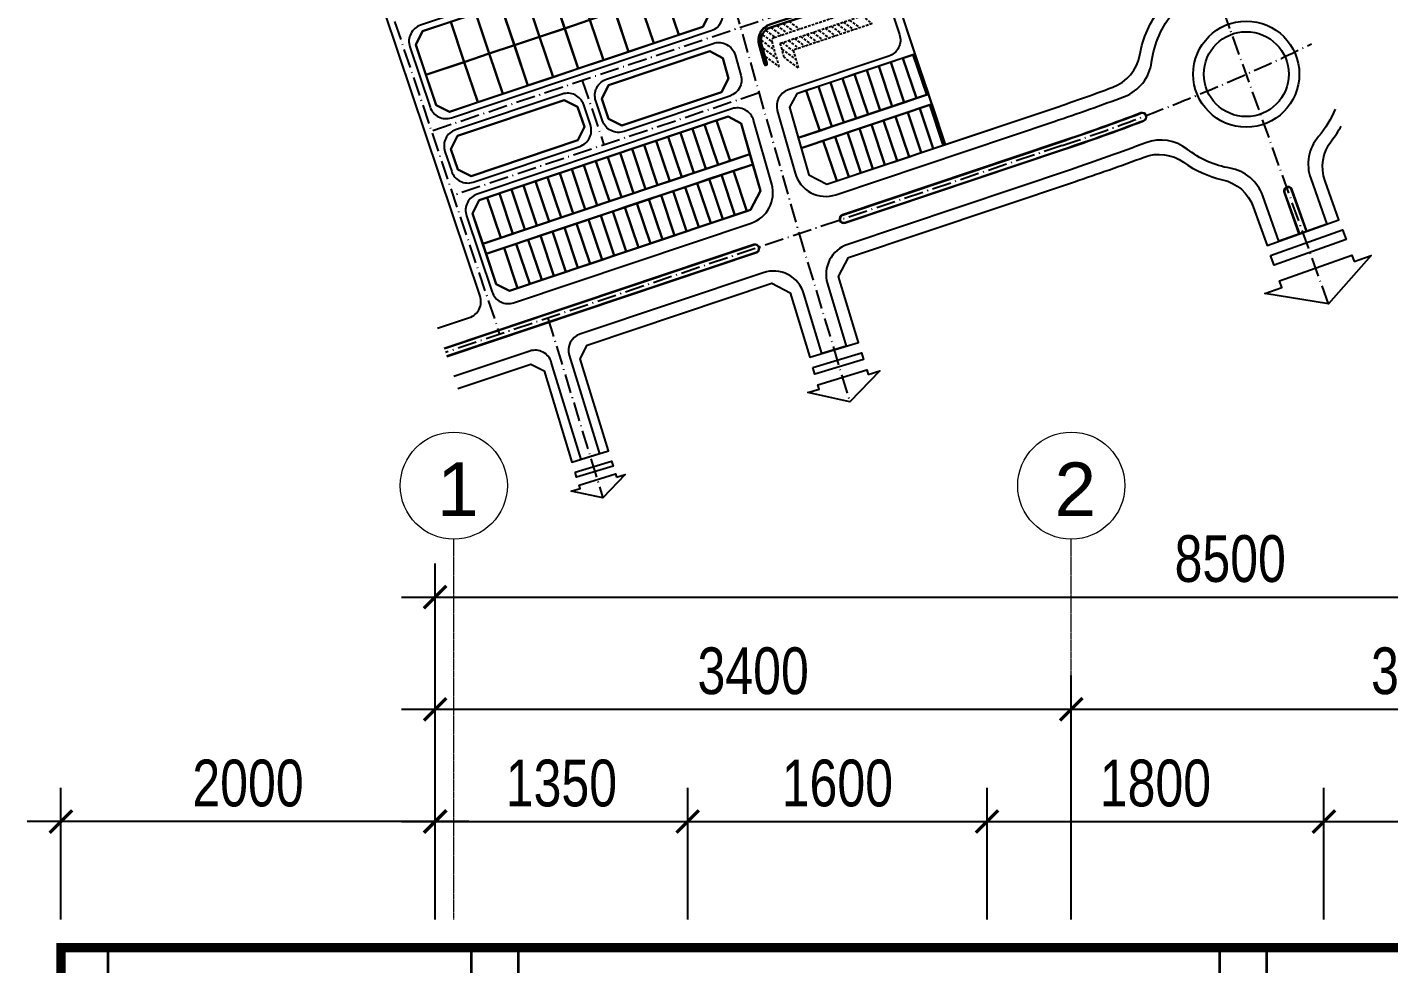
# Model space of a CAD drawing. Header units: millimetres. Extents: x 33748 to 451939, y -263262 to 62681.
# Drawn here: x 184917 to 192194, y -112280 to -107273 of the extents above; entities that cross this region are included whole.
import ezdxf
from ezdxf.enums import TextEntityAlignment as Align

# ---------------------------------------------------------------- set-up
doc = ezdxf.new("R2010")
doc.units = ezdxf.units.MM
doc.header["$PDMODE"] = 98
for name, pattern in [('ACAD_ISO10W100', [18.5, 12, -3, 0.5, -3]), ('CENTER', [50.8, 31.75, -6.35, 6.35, -6.35]), ('HIDDEN', [0.375, 0.25, -0.125])]:
    doc.linetypes.add(name, pattern=pattern)
doc.layers.get('Defpoints').update_dxf_attribs({"color": 202, "lineweight": 13})
for name, color, linetype, lineweight in [('-CENTER', 143, 'CENTER', 13), ('-KH', 143, 'Continuous', 13), ('-RANH GIOI KHU DAT', 12, 'CENTER', 18), ('-TEXT', 7, 'Continuous', 15), ('-WALL', 4, 'Continuous', 35)]:
    doc.layers.add(name, color=color, linetype=linetype, lineweight=lineweight)
doc.layers.add('12. NET DIM', color=9, linetype='Continuous')
doc.layers.add('net in mo', color=159, linetype='Continuous')
doc.styles.add('1', font='arial.ttf')
doc.styles.add('AVANH', font='', dxfattribs={"width": 0.8})
doc.styles.get('AVANH').set_extended_font_data('.VnAvantH')
doc.dimstyles.new('C_100A3', dxfattribs={"dimscale": 100, "dimtxt": 2.5, "dimasz": 1.2, "dimexe": 1.8, "dimexo": 0, "dimgap": 0.75, "dimtad": 1, "dimdec": 0, "dimzin": 0, "dimdsep": 46, "dimtxsty": 'AVANH', "dimblk": 'ARCHTICK', "dimcen": 0, "dimdle": 1.8, "dimclrd": 256, "dimclre": 256, "dimclrt": 7, "dimadec": 0, "dimazin": 0, "dimtfac": 0.0001, "dimtdec": 0, "dimtix": 1, "dimtmove": 2, "dimatfit": 3, "dimldrblk": 'ARCHTICK', "dimfxl": 1.8, "dimtolj": 1, "dimtzin": 0, "dimarcsym": 0})

# ---------------------------------------------------------------- blocks, each defined once
blk = doc.blocks.new('A$C3F770CC9')
at = {"linetype": 'ACAD_ISO10W100', "ltscale": 0.75}
for points in [[(497.04, 91.45), (450.61, 221.25), (313.19, 601.19), (299.19, 644.07)], [(133.63, 525.65), (247.51, 124.47)], [(25.98, 316.65), (106.37, 77.1)], [(425.48, 290.73), (74.24, 172.86)], [(145.34, 196.72), (155.52, 166.38)], [(228.65, 190.92), (84.42, 142.52)], [(247.51, 124.47), (271.39, 45.35)], [(129.08, 84.72), (155.05, 0.02)], [(129.08, 84.72), (155.05, 0.02)], [(129.08, 84.72), (155.05, 0.02)]]:
    blk.add_lwpolyline(points, dxfattribs=at)
for points in [[(77.09, 79.93), (92.13, 84.98, 0.414214), (97.17, 95.11), (26.36, 306.1)], [(289.8, 208.28), (242.4, 192.37, 0.400458), (237.25, 182.6), (245.63, 153.06, 0.428104), (264.83, 142.94), (367.76, 177.48, 0.008886), (400.84, 189.24, 0.278117), (413.65, 205.44, -0.147047), (424.18, 229.12, 0.270704), (427.82, 248.96), (417.78, 276.74, 0.407417), (407.71, 281.6), (298.58, 244.98, 0.414214), (291.02, 229.78), (294.84, 218.41, -0.414214), (289.8, 208.28)], [(211.3, 230.06), (203.1, 258.95, 0.428104), (192.86, 264.35), (69.08, 222.81, 0.414214), (64.04, 212.68), (73.58, 184.24, 0.414214), (83.71, 179.2), (206.15, 220.29, 0.400458), (211.3, 230.06)], [(233.65, 223.19, 0.400458), (228.5, 213.42), (231.03, 204.51, 0.414214), (231.95, 203.99, 0.414214), (232.47, 204.92), (229.94, 213.83, -0.400458), (234.13, 221.77), (273.69, 235.05, 0.414214), (274.17, 236, 0.414214), (273.22, 236.47), (233.65, 223.19)], [(217.31, 208.87), (220.05, 199.24, -0.400458), (214.9, 189.47), (165, 172.73, -0.414214), (154.87, 177.76), (151.69, 187.24, -0.414214), (156.73, 197.37), (207.07, 214.27, -0.428104), (217.31, 208.87)], [(144.14, 165.73, 0.414214), (149.18, 175.86), (146, 185.34, 0.414214), (135.87, 190.37), (85.62, 173.51, 0.414214), (80.58, 163.38), (83.77, 153.9, 0.414214), (93.89, 148.86), (144.14, 165.73)], [(500.13, 183.2, -0.084021), (492.34, 170.35, 0.270323), (488.65, 150.54), (496.31, 129.12), (473.71, 121.04), (466.05, 142.46, 0.270325), (450.63, 155.43)], [(450.63, 155.43, -0.124666), (430.44, 164.42, 0.262937), (411, 167.42, -0.009345), (375.37, 154.72), (270.46, 119.51, 0.405257), (260.87, 100.96), (269.77, 71.47), (258.28, 68.01), (249.76, 96.26, 0.423227), (230.62, 106.15), (144.25, 77.16, 0.40652), (139.15, 67.23), (153.38, 20.8), (144.78, 18.16), (130.74, 63.96, 0.421949), (120.54, 69.2), (84.73, 57.18)], [(81.46, 66.9), (227.36, 115.86, 1), (226.25, 119.18), (80.35, 70.22)], [(81.54, 66.66), (227.44, 115.63, 1), (226.17, 119.42)]]:
    blk.add_lwpolyline(points, format="xyb")
for points in [[(302.13, 209.25), (246.42, 190.56), (243.04, 184.15), (252.07, 152.36), (260.61, 147.85), (365.85, 183.17, 0.007974), (395.38, 193.61, 0.265195), (408.1, 208.81, -0.121118), (418.01, 231.05, 0.257306), (421.02, 250.12), (412.15, 274.66), (405.71, 277.77), (298.58, 241.82), (294.17, 232.95), (302.13, 209.25)], [(233.73, 222.95, 0.400458), (228.74, 213.49), (231.27, 204.58, 0.414214), (231.88, 204.23, 0.414214), (232.23, 204.85), (229.7, 213.76, -0.400458), (234.05, 222), (273.61, 235.28, 0.414214), (273.93, 235.92, 0.414214), (273.3, 236.23)], [(112.98, 91.98), (224.97, 129.56, 0.400458), (234.63, 147.88), (226.06, 178.05, 0.428104), (215.82, 183.45), (95.8, 143.18, 0.414214), (90.76, 133.05), (102.85, 97.02, 0.414214)], [(372.21, 164.21, 0.010023), (410.03, 177.75, 0.991336), (408.57, 181.48, -0.010014), (370.94, 168), (267.9, 133.42, 1), (269.17, 129.63)], [(372.13, 164.45, 0.010022), (409.94, 177.98, 0.990741), (408.66, 181.24, -0.010014), (371.02, 167.76), (267.98, 133.19, 1), (269.1, 129.87)], [(483.13, 124.4), (486.89, 125.75), (479.9, 145.29, 1.000002), (476.14, 143.94)], [(483.36, 124.49), (486.66, 125.67), (479.67, 145.21, 1), (476.37, 144.03)]]:
    blk.add_lwpolyline(points, format="xyb", close=True)
at = {"linetype": 'ByBlock'}
blk.add_lwpolyline([(408.1, 208.81, -0.121118), (418.01, 231.05, 0.257306), (421.02, 250.12), (412.15, 274.66), (405.71, 277.77), (298.58, 241.82), (294.17, 232.95), (316.44, 166.59), (365.85, 183.17, 0.007975), (395.38, 193.61, 0.265194)], format="xyb", close=True, dxfattribs=at)
for points in [[(205.5, 228.51), (202.13, 222.1), (82.76, 182.04), (76.43, 185.19), (66.88, 213.64), (70.03, 219.97), (191.19, 260.63), (197.3, 257.41)], [(205.5, 228.51), (202.13, 222.1), (82.76, 182.04), (76.43, 185.19), (66.88, 213.64), (70.03, 219.97), (191.19, 260.63), (197.3, 257.41)], [(142.56, 244.31), (130.71, 240.33), (137.07, 221.37), (148.92, 225.34)], [(130.71, 240.33), (118.86, 236.35), (125.22, 217.39), (137.07, 221.37)], [(201.4, 242.96), (184.47, 237.28), (190.84, 218.31), (202.13, 222.1), (205.5, 228.51)], [(107.01, 232.37), (95.16, 228.4), (101.52, 209.44), (113.37, 213.41)], [(118.86, 236.35), (107.01, 232.37), (113.37, 213.41), (125.22, 217.39)], [(172.62, 233.3), (160.77, 229.32), (167.13, 210.36), (178.99, 214.34)], [(184.47, 237.28), (172.62, 233.3), (178.99, 214.34), (190.84, 218.31)], [(95.16, 228.4), (83.31, 224.42), (89.67, 205.46), (101.52, 209.44)], [(148.92, 225.34), (137.07, 221.37), (143.43, 202.41), (155.28, 206.38)], [(160.77, 229.32), (148.92, 225.34), (155.28, 206.38), (167.13, 210.36)], [(83.31, 224.42), (70.03, 219.97), (66.88, 213.64), (71.66, 199.41), (89.67, 205.46)], [(137.07, 221.37), (125.22, 217.39), (131.58, 198.43), (143.43, 202.41)], [(113.37, 213.41), (101.52, 209.44), (107.88, 190.48), (119.73, 194.45)], [(125.22, 217.39), (113.37, 213.41), (119.73, 194.45), (131.58, 198.43)], [(89.67, 205.46), (71.66, 199.41), (76.43, 185.19), (82.76, 182.04), (96.03, 186.5)], [(101.52, 209.44), (89.67, 205.46), (96.03, 186.5), (107.88, 190.48)], [(210.88, 191.29), (214.25, 197.69), (211.52, 207.33), (205.41, 210.55), (157.68, 194.53), (154.53, 188.2), (157.71, 178.72), (164.04, 175.57)], [(154.53, 188.2), (157.68, 194.53), (205.41, 210.55), (211.52, 207.33), (214.25, 197.69), (210.88, 191.29), (164.04, 175.57), (157.71, 178.72)], [(308.49, 190.29), (302.13, 209.25), (246.42, 190.56), (243.04, 184.15), (247.14, 169.7)], [(290.75, 205.43), (285.06, 203.52), (291.43, 184.56), (297.11, 186.47)], [(296.44, 207.34), (290.75, 205.43), (297.11, 186.47), (302.8, 188.38)], [(302.13, 209.25), (296.44, 207.34), (302.8, 188.38), (308.49, 190.29)], [(307.54, 189.97), (302.8, 188.38), (296.44, 207.34), (301.18, 208.93)], [(273.69, 199.71), (268, 197.8), (274.36, 178.84), (280.05, 180.75)], [(279.37, 201.62), (273.69, 199.71), (280.05, 180.75), (285.74, 182.66)], [(285.06, 203.52), (279.37, 201.62), (285.74, 182.66), (291.43, 184.56)], [(256.62, 193.98), (250.93, 192.07), (257.3, 173.11), (262.98, 175.02)], [(262.31, 195.89), (256.62, 193.98), (262.98, 175.02), (268.67, 176.93)], [(268, 197.8), (262.31, 195.89), (268.67, 176.93), (274.36, 178.84)], [(146.34, 174.9), (143.15, 184.38), (136.82, 187.53), (86.58, 170.67), (83.43, 164.34), (86.61, 154.86), (92.94, 151.71), (143.19, 168.57)], [(136.82, 187.53), (143.15, 184.38), (146.34, 174.9), (143.19, 168.57), (92.94, 151.71), (86.61, 154.86), (83.43, 164.34), (86.58, 170.67)], [(250.93, 192.07), (246.42, 190.56), (243.04, 184.15), (247.14, 169.7), (257.3, 173.11)], [(310.08, 185.55), (308.49, 190.29), (247.14, 169.7), (248.51, 164.89)], [(96.76, 140.33), (214.16, 179.73), (220.26, 176.51), (229.29, 144.72), (224.56, 135.76), (111.08, 97.67), (104.74, 100.82), (93.61, 134)], [(224.37, 162.06), (220.26, 176.51), (214.16, 179.73), (96.76, 140.33), (93.61, 134), (98.38, 119.78)], [(220.26, 176.51), (214.16, 179.73), (208.63, 177.87), (214.99, 158.91), (224.37, 162.06)], [(310.08, 185.55), (248.51, 164.89), (252.07, 152.36), (260.61, 147.85), (316.44, 166.59)], [(293.02, 179.82), (287.33, 177.91), (293.69, 158.95), (299.38, 160.86)], [(298.7, 181.73), (293.02, 179.82), (299.38, 160.86), (305.07, 162.77)], [(304.39, 183.64), (298.7, 181.73), (305.07, 162.77), (310.76, 164.68)], [(310.08, 185.55), (304.39, 183.64), (310.76, 164.68), (316.44, 166.59)], [(309.13, 185.23), (304.39, 183.64), (310.76, 164.68), (315.5, 166.27)], [(200.75, 163.63), (197.25, 174.06), (191.56, 172.15), (197.93, 153.19), (203.61, 155.09)], [(202.94, 175.96), (197.25, 174.06), (203.61, 155.09), (209.3, 157)], [(208.63, 177.87), (202.94, 175.96), (209.3, 157), (214.99, 158.91)], [(275.95, 174.1), (270.26, 172.19), (276.63, 153.23), (282.31, 155.14)], [(281.64, 176.01), (275.95, 174.1), (282.31, 155.14), (288, 157.05)], [(287.33, 177.91), (281.64, 176.01), (288, 157.05), (293.69, 158.95)], [(180.19, 168.33), (174.5, 166.42), (180.86, 147.46), (186.55, 149.37)], [(185.87, 170.24), (180.19, 168.33), (186.55, 149.37), (192.24, 151.28)], [(191.56, 172.15), (185.87, 170.24), (192.24, 151.28), (197.93, 153.19)], [(258.89, 168.37), (248.51, 164.89), (252.07, 152.36), (260.61, 147.85), (265.25, 149.41)], [(264.58, 170.28), (258.89, 168.37), (265.25, 149.41), (270.94, 151.32)], [(270.26, 172.19), (264.58, 170.28), (270.94, 151.32), (276.63, 153.23)], [(157.43, 160.69), (151.74, 158.78), (158.11, 139.82), (163.8, 141.73)], [(163.12, 162.6), (157.43, 160.69), (163.8, 141.73), (169.48, 143.64)], [(168.81, 164.51), (163.12, 162.6), (169.48, 143.64), (175.17, 145.55)], [(174.5, 166.42), (168.81, 164.51), (175.17, 145.55), (180.86, 147.46)], [(224.56, 135.76), (229.29, 144.72), (225.73, 157.24), (99.97, 115.04), (104.74, 100.82), (111.08, 97.67)], [(140.37, 154.97), (134.68, 153.06), (141.04, 134.1), (146.73, 136.01)], [(146.06, 156.88), (140.37, 154.97), (146.73, 136.01), (152.42, 137.91)], [(151.74, 158.78), (146.06, 156.88), (152.42, 137.91), (158.11, 139.82)], [(216.58, 154.17), (210.89, 152.26), (217.26, 133.3), (222.94, 135.21)], [(225.73, 157.24), (216.58, 154.17), (222.94, 135.21), (224.56, 135.76), (229.29, 144.72)], [(123.3, 149.24), (117.62, 147.33), (123.98, 128.37), (129.67, 130.28)], [(128.99, 151.15), (123.3, 149.24), (129.67, 130.28), (135.35, 132.19)], [(134.68, 153.06), (128.99, 151.15), (135.35, 132.19), (141.04, 134.1)], [(199.52, 148.45), (193.83, 146.54), (200.19, 127.58), (205.88, 129.48)], [(208.07, 141.82), (205.2, 150.35), (199.52, 148.45), (205.88, 129.48), (211.57, 131.39)], [(210.89, 152.26), (205.2, 150.35), (211.57, 131.39), (217.26, 133.3)], [(100.55, 141.6), (96.76, 140.33), (93.61, 134), (98.38, 119.78), (106.91, 122.64)], [(106.24, 143.51), (100.55, 141.6), (106.91, 122.64), (112.6, 124.55)], [(111.93, 145.42), (106.24, 143.51), (112.6, 124.55), (118.29, 126.46)], [(117.62, 147.33), (111.93, 145.42), (115.43, 134.99), (118.29, 126.46), (123.98, 128.37)], [(182.45, 142.72), (176.76, 140.81), (183.13, 121.85), (188.81, 123.76)], [(188.14, 144.63), (182.45, 142.72), (188.81, 123.76), (194.5, 125.67)], [(193.83, 146.54), (188.14, 144.63), (194.5, 125.67), (200.19, 127.58)], [(159.7, 135.08), (154.01, 133.17), (160.37, 114.21), (166.06, 116.12)], [(165.39, 136.99), (159.7, 135.08), (166.06, 116.12), (171.75, 118.03)], [(171.07, 138.9), (165.39, 136.99), (171.75, 118.03), (177.44, 119.94)], [(176.76, 140.81), (171.07, 138.9), (177.44, 119.94), (183.13, 121.85)], [(142.63, 129.36), (136.95, 127.45), (143.31, 108.49), (149, 110.4)], [(148.32, 131.27), (142.63, 129.36), (149, 110.4), (154.69, 112.3)], [(154.01, 133.17), (148.32, 131.27), (154.69, 112.3), (160.37, 114.21)], [(125.57, 123.63), (119.88, 121.72), (126.24, 102.76), (131.93, 104.67)], [(131.26, 125.54), (125.57, 123.63), (131.93, 104.67), (137.62, 106.58)], [(136.95, 127.45), (131.26, 125.54), (137.62, 106.58), (143.31, 108.49)], [(108.5, 117.9), (99.97, 115.04), (104.74, 100.82), (111.08, 97.67), (114.87, 98.94)], [(114.19, 119.81), (108.5, 117.9), (114.87, 98.94), (120.56, 100.85)], [(119.88, 121.72), (114.19, 119.81), (120.56, 100.85), (126.24, 102.76)]]:
    blk.add_lwpolyline(points, close=True)
at = {"ltscale": 5}
for points in [[(178.99, 214.34), (166.26, 252.26)], [(190.84, 218.31), (178.11, 256.24)], [(155.28, 206.38), (142.56, 244.31)], [(167.13, 210.36), (154.41, 248.28)], [(201.4, 242.96), (71.66, 199.41)], [(143.43, 202.41), (130.71, 240.33)], [(119.73, 194.45), (107.01, 232.37)], [(131.58, 198.43), (118.86, 236.35)], [(107.88, 190.48), (95.16, 228.4)], [(96.03, 186.5), (83.31, 224.42)], [(302.13, 209.25), (308.49, 190.29), (247.14, 169.7)], [(290.75, 205.43), (297.11, 186.47)], [(296.44, 207.34), (302.8, 188.38)], [(273.69, 199.71), (280.05, 180.75)], [(279.37, 201.62), (285.74, 182.66)], [(285.06, 203.52), (291.43, 184.56)], [(256.62, 193.98), (262.98, 175.02)], [(262.31, 195.89), (268.67, 176.93)], [(268, 197.8), (274.36, 178.84)], [(250.93, 192.07), (257.3, 173.11)], [(248.51, 164.89), (310.08, 185.55), (316.44, 166.59)], [(293.02, 179.82), (299.38, 160.86)], [(298.7, 181.73), (305.07, 162.77)], [(304.39, 183.64), (310.76, 164.68)], [(197.25, 174.06), (203.61, 155.09)], [(202.94, 175.96), (209.3, 157)], [(208.63, 177.87), (214.99, 158.91)], [(275.95, 174.1), (282.31, 155.14)], [(281.64, 176.01), (288, 157.05)], [(287.33, 177.91), (293.69, 158.95)], [(180.19, 168.33), (186.55, 149.37)], [(185.87, 170.24), (192.24, 151.28)], [(191.56, 172.15), (197.93, 153.19)], [(258.89, 168.37), (265.25, 149.41)], [(264.58, 170.28), (270.94, 151.32)], [(270.26, 172.19), (276.63, 153.23)], [(224.37, 162.06), (98.38, 119.78)], [(163.8, 141.73), (157.43, 160.69)], [(163.12, 162.6), (169.48, 143.64)], [(168.81, 164.51), (175.17, 145.55)], [(174.5, 166.42), (180.86, 147.46)], [(225.73, 157.24), (99.97, 115.04)], [(140.37, 154.97), (146.73, 136.01)], [(146.06, 156.88), (152.42, 137.91)], [(151.74, 158.78), (158.11, 139.82)], [(216.58, 154.17), (222.94, 135.21)], [(123.3, 149.24), (129.67, 130.28)], [(128.99, 151.15), (135.35, 132.19)], [(134.68, 153.06), (141.04, 134.1)], [(199.52, 148.45), (205.88, 129.48)], [(205.2, 150.35), (211.57, 131.39)], [(210.89, 152.26), (217.26, 133.3)], [(100.55, 141.6), (106.91, 122.64)], [(106.24, 143.51), (112.6, 124.55)], [(111.93, 145.42), (118.29, 126.46)], [(117.62, 147.33), (123.98, 128.37)], [(182.45, 142.72), (188.81, 123.76)], [(188.14, 144.63), (194.5, 125.67)], [(193.83, 146.54), (200.19, 127.58)], [(159.7, 135.08), (166.06, 116.12)], [(171.75, 118.03), (165.39, 136.99)], [(171.07, 138.9), (177.44, 119.94)], [(176.76, 140.81), (183.13, 121.85)], [(142.63, 129.36), (149, 110.4)], [(148.32, 131.27), (154.69, 112.3)], [(154.01, 133.17), (160.37, 114.21)], [(125.57, 123.63), (131.93, 104.67)], [(131.26, 125.54), (137.62, 106.58)], [(136.95, 127.45), (143.31, 108.49)], [(108.5, 117.9), (114.87, 98.94)], [(114.19, 119.81), (120.56, 100.85)], [(119.88, 121.72), (126.24, 102.76)]]:
    blk.add_lwpolyline(points, dxfattribs=at)
at = {"linetype": 'HIDDEN', "ltscale": 5}
blk.add_lwpolyline([(231.57, 208.09), (238.16, 203.19), (234.75, 215.19, -0.400458), (235.72, 217.03), (276.54, 230.73), (271.65, 234.36)], format="xyb", dxfattribs=at)
for points in [[(240.53, 207.66), (238.64, 214.32), (277.08, 227.22), (281.96, 223.58), (244.75, 211.09), (247.12, 202.76), (240.53, 207.66)], [(242.79, 224.67), (247.67, 221.04)], [(271.3, 225.28), (276.19, 221.64)], [(230.31, 218.37), (234.79, 215.04)], [(231.79, 220.39), (236.13, 217.16)], [(234.13, 221.77), (239.01, 218.13)], [(237.01, 222.74), (241.9, 219.1)], [(239.9, 223.7), (244.79, 220.07)], [(251.09, 218.5), (255.98, 214.86)], [(253.98, 219.46), (258.87, 215.83)], [(256.87, 220.43), (261.76, 216.8)], [(259.76, 221.4), (264.64, 217.77)], [(262.64, 222.37), (267.53, 218.74)], [(265.53, 223.34), (270.42, 219.71)], [(268.42, 224.31), (273.3, 220.67)], [(229.65, 215.75), (235.92, 211.09)], [(230.45, 212.04), (237.04, 207.14)], [(239.55, 214.62), (244.87, 210.66)], [(242.43, 215.59), (247.32, 211.96)], [(245.32, 216.56), (250.21, 212.92)], [(248.21, 217.53), (253.09, 213.89)], [(239.41, 211.61), (245.99, 206.71)]]:
    blk.add_lwpolyline(points, dxfattribs=at)
at = {"linetype": 'ACAD_ISO10W100', "ltscale": 0.75}
blk.add_lwpolyline([(488.99, 213.99, -0.031733), (371.58, 166.11), (80.91, 68.56)], format="xyb", dxfattribs=at)
at = {"elevation": 0}
blk.add_lwpolyline([(86.63, 51.49), (121.08, 63.05), (127.29, 59.86), (140.47, 16.84), (157.68, 22.12), (144.36, 65.59), (147.63, 71.96), (234.7, 101.18), (243.35, 96.71), (252.54, 66.27), (275.52, 73.21), (266.12, 104.35), (270.73, 113.28), (377.3, 149.04, 0.008545), (410.09, 160.67, -0.249193), (428.7, 158.23, 0.09975), (447.1, 150.01, -0.256949), (461.54, 137.24), (468.06, 119.02), (501.96, 131.14), (495.44, 149.36, -0.256949), (498.5, 168.4, 0.040203), (503.01, 175.24)], format="xyb", dxfattribs=at)
for points in [[(225.73, 157.24), (224.37, 162.06), (98.38, 119.78), (99.97, 115.04), (225.73, 157.24)], [(226.17, 119.42), (80.27, 70.45)]]:
    blk.add_lwpolyline(points)
at = {"ltscale": 0.75}
for points in [[(469.75, 114.31), (503.64, 126.43), (505.37, 121.84), (471.4, 109.69)], [(509.07, 111.38), (517.16, 114.27), (497.01, 91.42), (467.01, 96.33), (475.1, 99.22), (474, 102.3), (507.97, 114.46)], [(253.98, 61.49), (276.96, 68.42), (277.95, 65.3), (254.93, 58.35)], [(141.94, 12.06), (159.15, 17.34), (159.9, 15), (142.66, 9.71)], [(161.51, 9.69), (165.62, 10.95), (155.03, 0), (140.16, 3.14), (144.27, 4.4), (143.79, 5.97), (161.03, 11.25)]]:
    blk.add_lwpolyline(points, close=True, dxfattribs=at)
at = {"ltscale": 0.75, "elevation": 0}
blk.add_lwpolyline([(280.07, 58.21), (285.55, 59.87), (271.37, 45.33), (251.56, 49.61), (257.04, 51.26), (256.41, 53.35), (279.44, 60.3)], close=True, dxfattribs=at)
for radius in [25, 20, 20]:
    blk.add_circle((458.29, 199.77), radius)
blk = doc.blocks.new('_ARCHTICK')
at = {"const_width": 0.15}
blk.add_lwpolyline([(-0.5, -0.5), (0.5, 0.5)], dxfattribs=at)
blk = doc.blocks.new('*D1513')
at = {"layer": '12. NET DIM', "lineweight": -2, "transparency": 16777216}
for p, q in [((185096.7, -112044.2), (185096.7, -111339.9)), ((187096.7, -112044.2), (187096.7, -111339.9)), ((187276.7, -111519.9), (184916.7, -111519.9))]:
    blk.add_line(p, q, dxfattribs=at)
at = {"layer": 'Defpoints', "color": 0, "transparency": 16777216}
for p in [(185096.7, -111519.9), (185096.7, -112044.2), (187096.7, -112044.2)]:
    blk.add_point(p, dxfattribs=at)
at = {"layer": '12. NET DIM', "lineweight": -2, "transparency": 16777216, "xscale": 120, "yscale": 120, "zscale": 120, "rotation": 180}
blk.add_blockref('_ARCHTICK', (185096.7, -111519.9), dxfattribs=at)
at = {"layer": '12. NET DIM', "lineweight": -2, "transparency": 16777216, "xscale": 120, "yscale": 120, "zscale": 120}
blk.add_blockref('_ARCHTICK', (187096.7, -111519.9), dxfattribs=at)
at = {"layer": '12. NET DIM', "color": 7, "transparency": 16777216, "insert": (186096.7, -111315.6), "char_height": 250, "attachment_point": 5, "style": 'AVANH'}
blk.add_mtext('\\A1;2000', dxfattribs=at)
blk = doc.blocks.new('*D1514')
at = {"layer": '12. NET DIM', "lineweight": -2, "transparency": 16777216}
for p, q in [((187096.7, -112044.2), (187096.7, -110739.9)), ((190496.7, -112044.2), (190496.7, -110739.9)), ((186916.7, -110919.9), (190676.7, -110919.9))]:
    blk.add_line(p, q, dxfattribs=at)
at = {"layer": 'Defpoints', "color": 0, "transparency": 16777216}
for p in [(190496.7, -110919.9), (187096.7, -112044.2), (190496.7, -112044.2)]:
    blk.add_point(p, dxfattribs=at)
at = {"layer": '12. NET DIM', "lineweight": -2, "transparency": 16777216, "xscale": 120, "yscale": 120, "zscale": 120, "rotation": 180}
blk.add_blockref('_ARCHTICK', (187096.7, -110919.9), dxfattribs=at)
at = {"layer": '12. NET DIM', "lineweight": -2, "transparency": 16777216, "xscale": 120, "yscale": 120, "zscale": 120}
blk.add_blockref('_ARCHTICK', (190496.7, -110919.9), dxfattribs=at)
at = {"layer": '12. NET DIM', "color": 7, "transparency": 16777216, "insert": (188796.7, -110715.6), "char_height": 250, "attachment_point": 5, "style": 'AVANH'}
blk.add_mtext('\\A1;3400', dxfattribs=at)
blk = doc.blocks.new('*D1515')
at = {"layer": '12. NET DIM', "lineweight": -2, "transparency": 16777216}
for p, q in [((187096.7, -112044.2), (187096.7, -110139.9)), ((195596.4, -112044.2), (195596.4, -110139.9)), ((186916.7, -110319.9), (195776.4, -110319.9))]:
    blk.add_line(p, q, dxfattribs=at)
at = {"layer": 'Defpoints', "color": 0, "transparency": 16777216}
for p in [(195596.4, -110319.9), (187096.7, -112044.2), (195596.4, -112044.2)]:
    blk.add_point(p, dxfattribs=at)
at = {"layer": '12. NET DIM', "lineweight": -2, "transparency": 16777216, "xscale": 120, "yscale": 120, "zscale": 120, "rotation": 180}
blk.add_blockref('_ARCHTICK', (187096.7, -110319.9), dxfattribs=at)
at = {"layer": '12. NET DIM', "lineweight": -2, "transparency": 16777216, "xscale": 120, "yscale": 120, "zscale": 120}
blk.add_blockref('_ARCHTICK', (195596.4, -110319.9), dxfattribs=at)
at = {"layer": '12. NET DIM', "color": 7, "transparency": 16777216, "insert": (191346.5, -110115.6), "char_height": 250, "attachment_point": 5, "style": 'AVANH'}
blk.add_mtext('\\A1;8500', dxfattribs=at)
blk = doc.blocks.new('*D1516')
at = {"layer": '12. NET DIM', "lineweight": -2, "transparency": 16777216}
for p, q in [((190496.7, -112044.2), (190496.7, -110739.9)), ((194296.7, -112044.2), (194296.7, -110739.9)), ((190316.7, -110919.9), (194476.7, -110919.9))]:
    blk.add_line(p, q, dxfattribs=at)
at = {"layer": 'Defpoints', "color": 0, "transparency": 16777216}
for p in [(194296.7, -110919.9), (190496.7, -112044.2), (194296.7, -112044.2)]:
    blk.add_point(p, dxfattribs=at)
at = {"layer": '12. NET DIM', "lineweight": -2, "transparency": 16777216, "xscale": 120, "yscale": 120, "zscale": 120, "rotation": 180}
blk.add_blockref('_ARCHTICK', (190496.7, -110919.9), dxfattribs=at)
at = {"layer": '12. NET DIM', "lineweight": -2, "transparency": 16777216, "xscale": 120, "yscale": 120, "zscale": 120}
blk.add_blockref('_ARCHTICK', (194296.7, -110919.9), dxfattribs=at)
at = {"layer": '12. NET DIM', "color": 7, "transparency": 16777216, "insert": (192396.7, -110715.6), "char_height": 250, "attachment_point": 5, "style": 'AVANH'}
blk.add_mtext('\\A1;3800', dxfattribs=at)
blk = doc.blocks.new('*D1384')
at = {"layer": '12. NET DIM', "lineweight": -2, "transparency": 16777216}
for p, q in [((187096.7, -112044.2), (187096.7, -111339.9)), ((188446.9, -112044.2), (188446.9, -111339.9)), ((186916.7, -111519.9), (188626.9, -111519.9))]:
    blk.add_line(p, q, dxfattribs=at)
at = {"layer": 'Defpoints', "color": 0, "transparency": 16777216}
for p in [(188446.9, -111519.9), (187096.7, -112044.2), (188446.9, -112044.2)]:
    blk.add_point(p, dxfattribs=at)
at = {"layer": '12. NET DIM', "lineweight": -2, "transparency": 16777216, "xscale": 120, "yscale": 120, "zscale": 120, "rotation": 180}
blk.add_blockref('_ARCHTICK', (187096.7, -111519.9), dxfattribs=at)
at = {"layer": '12. NET DIM', "lineweight": -2, "transparency": 16777216, "xscale": 120, "yscale": 120, "zscale": 120}
blk.add_blockref('_ARCHTICK', (188446.9, -111519.9), dxfattribs=at)
at = {"layer": '12. NET DIM', "color": 7, "transparency": 16777216, "insert": (187771.8, -111315.6), "char_height": 250, "attachment_point": 5, "style": 'AVANH'}
blk.add_mtext('\\A1;1350', dxfattribs=at)
blk = doc.blocks.new('*D1385')
at = {"layer": '12. NET DIM', "lineweight": -2, "transparency": 16777216}
for p, q in [((188446.9, -112044.2), (188446.9, -111339.9)), ((190046.5, -112044.2), (190046.5, -111339.9)), ((188266.9, -111519.9), (190226.5, -111519.9))]:
    blk.add_line(p, q, dxfattribs=at)
at = {"layer": 'Defpoints', "color": 0, "transparency": 16777216}
for p in [(190046.5, -111519.9), (188446.9, -112044.2), (190046.5, -112044.2)]:
    blk.add_point(p, dxfattribs=at)
at = {"layer": '12. NET DIM', "lineweight": -2, "transparency": 16777216, "xscale": 120, "yscale": 120, "zscale": 120, "rotation": 180}
blk.add_blockref('_ARCHTICK', (188446.9, -111519.9), dxfattribs=at)
at = {"layer": '12. NET DIM', "lineweight": -2, "transparency": 16777216, "xscale": 120, "yscale": 120, "zscale": 120}
blk.add_blockref('_ARCHTICK', (190046.5, -111519.9), dxfattribs=at)
at = {"layer": '12. NET DIM', "color": 7, "transparency": 16777216, "insert": (189246.7, -111315.6), "char_height": 250, "attachment_point": 5, "style": 'AVANH'}
blk.add_mtext('\\A1;1600', dxfattribs=at)
blk = doc.blocks.new('*D1386')
at = {"layer": '12. NET DIM', "lineweight": -2, "transparency": 16777216}
for p, q in [((190046.5, -112044.2), (190046.5, -111339.9)), ((191846.9, -112044.2), (191846.9, -111339.9)), ((189866.5, -111519.9), (192026.9, -111519.9))]:
    blk.add_line(p, q, dxfattribs=at)
at = {"layer": 'Defpoints', "color": 0, "transparency": 16777216}
for p in [(191846.9, -111519.9), (190046.5, -112044.2), (191846.9, -112044.2)]:
    blk.add_point(p, dxfattribs=at)
at = {"layer": '12. NET DIM', "lineweight": -2, "transparency": 16777216, "xscale": 120, "yscale": 120, "zscale": 120, "rotation": 180}
blk.add_blockref('_ARCHTICK', (190046.5, -111519.9), dxfattribs=at)
at = {"layer": '12. NET DIM', "lineweight": -2, "transparency": 16777216, "xscale": 120, "yscale": 120, "zscale": 120}
blk.add_blockref('_ARCHTICK', (191846.9, -111519.9), dxfattribs=at)
at = {"layer": '12. NET DIM', "color": 7, "transparency": 16777216, "insert": (190946.7, -111315.6), "char_height": 250, "attachment_point": 5, "style": 'AVANH'}
blk.add_mtext('\\A1;1800', dxfattribs=at)
blk = doc.blocks.new('*D1387')
at = {"layer": '12. NET DIM', "lineweight": -2, "transparency": 16777216}
for p, q in [((191846.9, -112044.2), (191846.9, -111339.9)), ((193246.9, -112044.2), (193246.9, -111339.9)), ((191666.9, -111519.9), (193426.9, -111519.9))]:
    blk.add_line(p, q, dxfattribs=at)
at = {"layer": 'Defpoints', "color": 0, "transparency": 16777216}
for p in [(193246.9, -111519.9), (191846.9, -112044.2), (193246.9, -112044.2)]:
    blk.add_point(p, dxfattribs=at)
at = {"layer": '12. NET DIM', "lineweight": -2, "transparency": 16777216, "xscale": 120, "yscale": 120, "zscale": 120, "rotation": 180}
blk.add_blockref('_ARCHTICK', (191846.9, -111519.9), dxfattribs=at)
at = {"layer": '12. NET DIM', "lineweight": -2, "transparency": 16777216, "xscale": 120, "yscale": 120, "zscale": 120}
blk.add_blockref('_ARCHTICK', (193246.9, -111519.9), dxfattribs=at)
at = {"layer": '12. NET DIM', "color": 7, "transparency": 16777216, "insert": (192546.9, -111315.6), "char_height": 250, "attachment_point": 5, "style": 'AVANH'}
blk.add_mtext('\\A1;1400', dxfattribs=at)

msp = doc.modelspace()

# ---------------------------------------------------------------- linework, layer by layer
at = {"layer": '-CENTER', "ltscale": 0.1}
for p, q in [((187196.7, -112044.2), (187196.7, -110010.3)), ((190496.7, -112044.2), (190496.7, -110010.3))]:
    msp.add_line(p, q, dxfattribs=at)
at = {"layer": '-KH'}
for centre in [(187196.7, -109724), (190496.7, -109724)]:
    msp.add_circle(centre, 286.3, dxfattribs=at)
at = {"layer": '-RANH GIOI KHU DAT', "linetype": 'HIDDEN', "ltscale": 10, "const_width": 50}
msp.add_lwpolyline([(197832.6, -126949.8), (198399.7, -115190.9), (195541.2, -112194.2), (185096.7, -112194.2), (185096.7, -132194.2), (192596.7, -132194.2)], close=True, dxfattribs=at)
at = {"layer": '-WALL'}
for points in [[(185346.7, -112444.2), (185096.7, -112444.2), (185096.7, -112194.2), (185346.7, -112194.2)], [(187541.2, -112444.2), (187291.2, -112444.2), (187291.2, -112194.2), (187541.2, -112194.2)], [(191541.2, -112444.2), (191291.2, -112444.2), (191291.2, -112194.2), (191541.2, -112194.2)]]:
    msp.add_lwpolyline(points, close=True, dxfattribs=at)

# ---------------------------------------------------------------- block references
at = {"layer": 'net in mo', "xscale": 11.34, "yscale": 11.34, "zscale": 11.34}
msp.add_blockref('A$C3F770CC9', (186235.3, -109789.3), dxfattribs=at)

# ---------------------------------------------------------------- texts
at = {"layer": '-TEXT', "color": 2, "style": '1'}
for s, p in [('1', (187218.5, -109743.2)), ('2', (190518.5, -109743.2))]:
    msp.add_text(s, height=286.3, dxfattribs=at).set_placement(p, align=Align.MIDDLE_CENTER)

# ---------------------------------------------------------------- dimensions: what is measured, and where the dimension line sits
at = {"layer": '12. NET DIM'}
for base, p1, p2, picture, middle in [((195596.4, -110319.9), (187096.7, -112044.2), (195596.4, -112044.2), '*D1515', (191346.5, -110115.6)), ((190496.7, -110919.9), (187096.7, -112044.2), (190496.7, -112044.2), '*D1514', (188796.7, -110715.6)), ((194296.7, -110919.9), (190496.7, -112044.2), (194296.7, -112044.2), '*D1516', (192396.7, -110715.6)), ((185096.7, -111519.9), (187096.7, -112044.2), (185096.7, -112044.2), '*D1513', (186096.7, -111315.6)), ((188446.9, -111519.9), (187096.7, -112044.2), (188446.9, -112044.2), '*D1384', (187771.8, -111315.6)), ((190046.5, -111519.9), (188446.9, -112044.2), (190046.5, -112044.2), '*D1385', (189246.7, -111315.6)), ((191846.9, -111519.9), (190046.5, -112044.2), (191846.9, -112044.2), '*D1386', (190946.7, -111315.6)), ((193246.9, -111519.9), (191846.9, -112044.2), (193246.9, -112044.2), '*D1387', (192546.9, -111315.6))]:
    dim = msp.add_linear_dim(base=base, p1=p1, p2=p2, dimstyle='C_100A3', dxfattribs=at)
    dim.commit()
    dim.dimension.update_dxf_attribs({"geometry": picture, "text_midpoint": middle})

doc.saveas('drawing.dxf')
